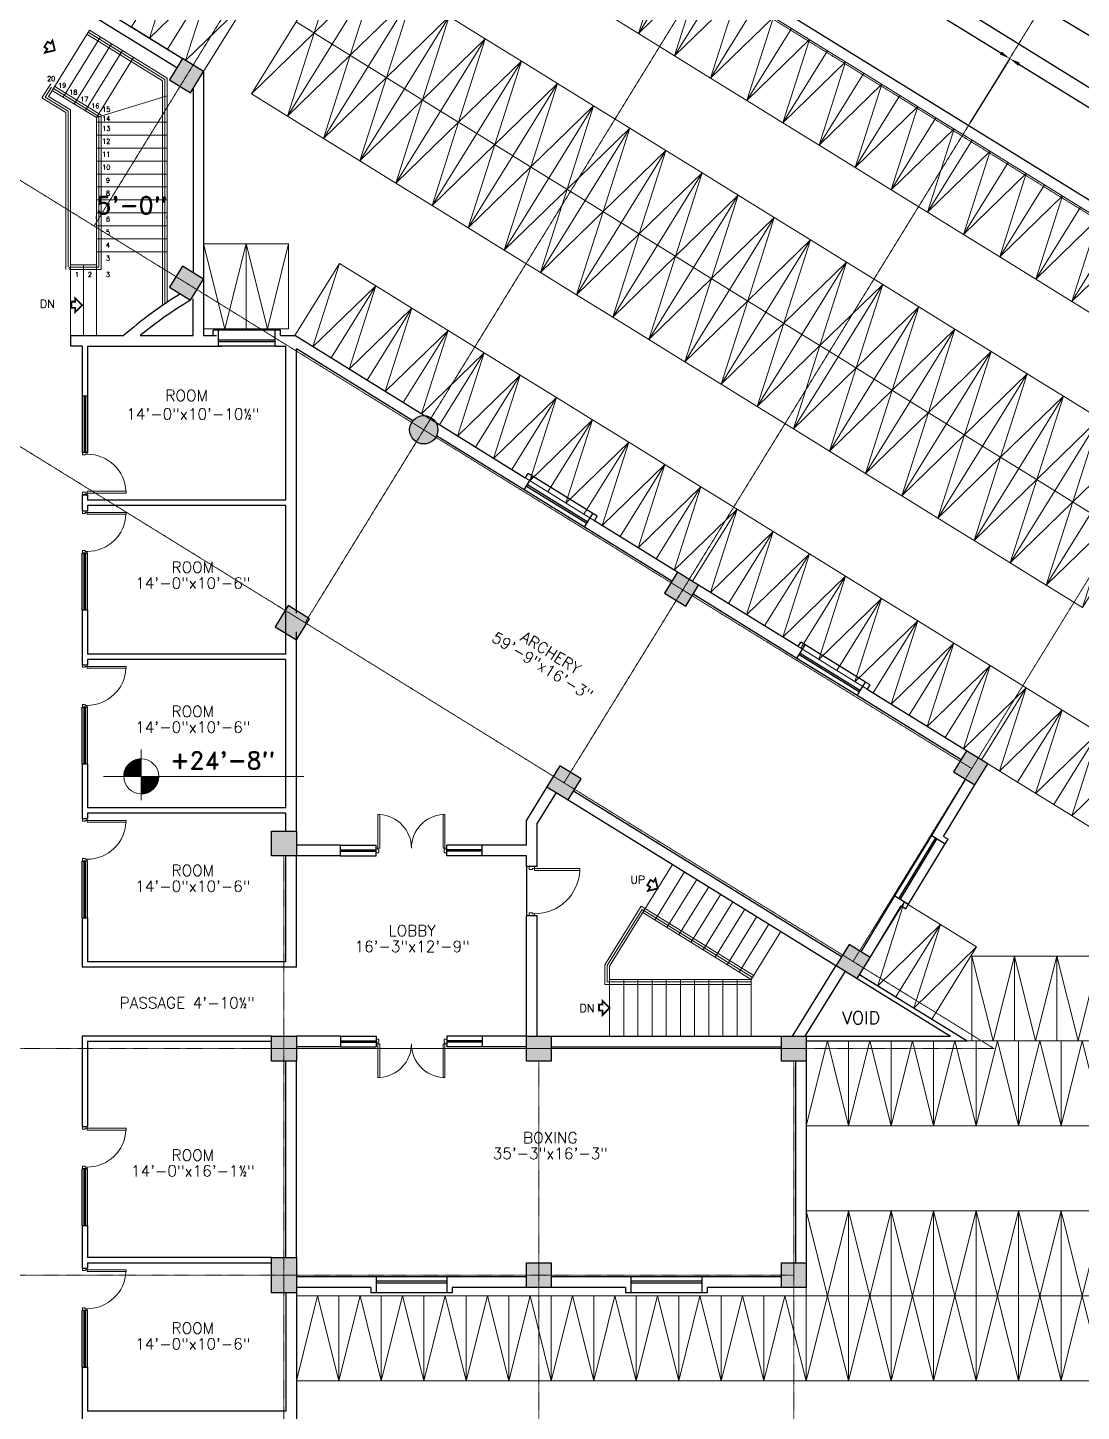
# Model space of a CAD drawing. Header units: inches. Extents: x -110725 to 51121, y 8404 to 44825.
# Drawn here: x 4460 to 5353, y 20905 to 22078 of the extents above; entities that cross this region are included whole.
import ezdxf
from ezdxf.enums import TextEntityAlignment as Align

# ---------------------------------------------------------------- set-up
doc = ezdxf.new("R2010")
doc.units = ezdxf.units.IN
doc.header["$LTSCALE"] = 0.1
doc.header["$MEASUREMENT"] = 0
doc.linetypes.add('CENTER', pattern=[2, 1.25, -0.25, 0.25, -0.25])
doc.layers.get('0').update_dxf_attribs({"color": 1, "lineweight": 0})
doc.layers.get('Defpoints').update_dxf_attribs({"lineweight": 0})
for name, color, linetype in [('building', 6, 'Continuous'), ('Column Hatch', 7, 'Continuous'), ('COLUMNS', 200, 'Continuous'), ('GF', 1, 'Continuous'), ('GFW', 5, 'Continuous'), ('road', 8, 'Continuous')]:
    doc.layers.add(name, color=color, linetype=linetype)
for name, color, linetype, lineweight in [('CAR', 4, 'Continuous', 0), ('dim', 252, 'Continuous', 0), ('DOOR', 32, 'Continuous', 0), ('GRID', 8, 'CENTER', 0), ('stair', 5, 'Continuous', 0), ('TEXT', 3, 'Continuous', 0)]:
    doc.layers.add(name, color=color, linetype=linetype, lineweight=lineweight)
doc.styles.add('EHSAN', font='arial.ttf', dxfattribs={"height": 54})
doc.styles.add('ROMAND', font='romand.shx')
doc.dimstyles.new('DIM', dxfattribs={"dimtxt": 15, "dimasz": 9, "dimexe": 0.25, "dimexo": 3, "dimgap": 0.125, "dimtad": 1, "dimdec": 3, "dimzin": 3, "dimdsep": 46, "dimlunit": 4, "dimtxsty": 'ROMAND', "dimcen": 0.125, "dimaunit": 1, "dimadec": 0, "dimazin": 0, "dimtfac": 0.75, "dimtdec": 3, "dimtix": 1, "dimtofl": 0, "dimtmove": 2, "dimatfit": 3, "dimfxl": 1, "dimtolj": 1, "dimtzin": 3, "dimarcsym": 1})
doc.dimstyles.new('DIM1', dxfattribs={"dimtxt": 54, "dimasz": 6, "dimexe": 6, "dimexo": 3, "dimgap": 1, "dimtad": 0, "dimzin": 0, "dimdsep": 46, "dimlunit": 4, "dimtxsty": 'EHSAN', "dimblk": 'ARCHTICK', "dimcen": 3, "dimdle": 6, "dimclrd": 4, "dimclre": 4, "dimclrt": 6, "dimadec": 0, "dimazin": 0, "dimtfac": 1, "dimtofl": 0, "dimtmove": 1, "dimatfit": 3, "dimldrblk": 'ARCHTICK', "dimfxl": 4, "dimtolj": 1, "dimtzin": 3, "dimlwd": -1, "dimlwe": -1, "dimarcsym": 0})

# ---------------------------------------------------------------- blocks, each defined once
blk = doc.blocks.new('_ArchTick')
at = {"color": 0, "linetype": 'ByBlock', "const_width": 0.15}
blk.add_lwpolyline([(-0.5, -0.5), (0.5, 0.5)], dxfattribs=at)
blk = doc.blocks.new('*D1985')
at = {"layer": 'Defpoints', "color": 0, "transparency": 16777216}
for p in [(4213.6, 23059.7), (4070.8, 22829.6), (7671.2, 20595.2, 1175.7)]:
    blk.add_point(p, dxfattribs=at)
at = {"layer": 'dim', "color": 4, "transparency": 16777216}
for p, q in [((4072.4, 22832.1), (4216.7, 23064.8)), ((4193.2, 23072.3), (5899.6, 22013.3)), ((7834.4, 20812.6), (6128, 21871.6)), ((7672.8, 20597.7), (7817.1, 20830.4))]:
    blk.add_line(p, q, dxfattribs=at)
at = {"layer": 'dim', "color": 4, "transparency": 16777216, "xscale": 24, "yscale": 24, "zscale": 24}
for p, rotation in [((4213.6, 23059.7), 148.1765203500402), ((7814, 20825.3), 328.1765203500402)]:
    blk.add_blockref('_ArchTick', p, dxfattribs=dict(at, rotation=rotation))
at = {"layer": 'dim', "color": 6, "transparency": 16777216, "insert": (6013.8, 21942.5), "char_height": 54, "attachment_point": 5, "rotation": 328.1765, "style": 'EHSAN'}
blk.add_mtext('\\A1;353\'-1{\\H1x;\\S1/2;}"', dxfattribs=at)
blk = doc.blocks.new('*D3158')
at = {"layer": 'Defpoints', "color": 0, "transparency": 16777216}
for p in [(5037.7, 22131.1), (5292.2, 22052.1), (5257.1, 21995.4)]:
    blk.add_point(p, dxfattribs=at)
at = {"layer": 'dim', "color": 0, "lineweight": -2, "transparency": 16777216}
for p, q in [((5039.3, 22133.7), (5072.9, 22188.1)), ((5080.4, 22183.1), (5284.6, 22056.9)), ((5258.7, 21998), (5292.3, 22052.3))]:
    blk.add_line(p, q, dxfattribs=at)
at = {"layer": 'dim', "color": 0, "transparency": 16777216}
for points in [[(5081.2, 22184.4), (5079.7, 22181.8), (5072.8, 22187.8)], [(5285.3, 22058.1), (5283.8, 22055.6), (5292.2, 22052.1)]]:
    blk.add_solid(points, dxfattribs=at)
at = {"layer": 'dim', "color": 0, "transparency": 16777216, "insert": (5187.3, 22127.7), "char_height": 15, "attachment_point": 5, "rotation": 328.2649, "style": 'ROMAND'}
blk.add_mtext('\\A1;21\'-6"', dxfattribs=at)
blk = doc.blocks.new('*D3159')
at = {"layer": 'Defpoints', "color": 0, "transparency": 16777216}
for p in [(5257.1, 21995.4), (5537.2, 21900.6), (5502.1, 21843.9)]:
    blk.add_point(p, dxfattribs=at)
at = {"layer": 'dim', "color": 0, "lineweight": -2, "transparency": 16777216}
for p, q in [((5258.7, 21998), (5292.3, 22052.3)), ((5299.9, 22047.4), (5529.5, 21905.4)), ((5503.7, 21846.5), (5537.3, 21900.9))]:
    blk.add_line(p, q, dxfattribs=at)
at = {"layer": 'dim', "color": 0, "transparency": 16777216}
for points in [[(5300.7, 22048.7), (5299.1, 22046.1), (5292.2, 22052.1)], [(5530.3, 21906.7), (5528.7, 21904.1), (5537.2, 21900.6)]]:
    blk.add_solid(points, dxfattribs=at)
at = {"layer": 'dim', "color": 0, "transparency": 16777216, "insert": (5419.4, 21984.1), "char_height": 15, "attachment_point": 5, "rotation": 328.2649, "style": 'ROMAND'}
blk.add_mtext('\\A1;24\'-0"', dxfattribs=at)
blk = doc.blocks.new('*D3163')
at = {"layer": 'Defpoints', "color": 0, "transparency": 16777216}
for p in [(4518.1, 21913.3), (4578.1, 21918.7), (4578.1, 21913.3)]:
    blk.add_point(p, dxfattribs=at)
at = {"layer": 'dim', "color": 0, "lineweight": -2, "transparency": 16777216}
for p, q in [((4518.1, 21916.3), (4518.1, 21918.9)), ((4578.1, 21916.3), (4578.1, 21918.9))]:
    blk.add_line(p, q, dxfattribs=at)
at = {"layer": 'dim', "color": 0, "transparency": 16777216, "insert": (4548.1, 21927.7), "char_height": 15, "attachment_point": 5, "style": 'ROMAND'}
blk.add_mtext('\\A1;5\'-0"', dxfattribs=at)
blk = doc.blocks.new('Ar')
at = {"const_width": 1.5}
blk.add_lwpolyline([(-4.5, 0), (-4.5, 3), (-1.5, 3), (-1.5, 6), (4.5, 0), (-1.5, -6), (-1.5, -2.25), (-4.5, -2.25)], close=True, dxfattribs=at)
blk = doc.blocks.new('D2')
for p, q in [((-3, 34.9), (-1.5, 34.9)), ((-3, 1.9), (-3, 34.9)), ((-1.5, 34.9), (-1.5, 1.9)), ((-34.5, 1.9), (-36, 1.9)), ((-36, 1.9), (-36, -1.9)), ((-34.5, 0.4), (-34.5, 1.9)), ((-33.8, 0.4), (-34.5, 0.4)), ((-33.8, -1.9), (-33.8, 0.4)), ((-1.5, 1.9), (-3, 1.9)), ((-2.2, 0.4), (-2.2, -1.9)), ((-1.5, 0.4), (-2.2, 0.4)), ((0, 1.9), (-1.5, 1.9)), ((-1.5, 1.9), (-1.5, 0.4)), ((0, -1.9), (0, 1.9)), ((-36, -1.9), (-33.8, -1.9)), ((-2.2, -1.9), (0, -1.9))]:
    blk.add_line(p, q)
blk.add_arc((-1.5, 1.9), 33, 92.6053, 180)
blk = doc.blocks.new('D5')
for p, q in [((-55.5, 28.9), (-55.5, 1.9)), ((-54, 28.9), (-55.5, 28.9)), ((-54, 1.9), (-54, 28.9)), ((-3, 1.9), (-3, 28.9)), ((-3, 28.9), (-1.5, 28.9)), ((-1.5, 28.9), (-1.5, 1.9)), ((-57, 1.9), (-55.5, 1.9)), ((-57, -1.9), (-57, 1.9)), ((-55.5, 1.9), (-54, 1.9)), ((-55.5, 1.9), (-55.5, 0.4)), ((-55.5, 0.4), (-54.8, 0.4)), ((-54.8, 0.4), (-54.8, -1.9)), ((-1.5, 1.9), (-3, 1.9)), ((-1.5, 0.4), (-2.2, 0.4)), ((-2.2, 0.4), (-2.2, -1.9)), ((-1.5, 1.9), (-1.5, 0.4)), ((0, 1.9), (-1.5, 1.9)), ((0, -1.9), (0, 1.9)), ((-54.8, -1.9), (-57, -1.9)), ((-2.2, -1.9), (0, -1.9))]:
    blk.add_line(p, q)
for centre, start, end in [((-55.5, 1.9), 0, 86.8153), ((-1.5, 1.9), 93.1847, 180)]:
    blk.add_arc(centre, 27, start, end)
blk = doc.blocks.new('A$C245768EA')
at = {"layer": 'CAR'}
for p, q in [((18, 72), (0, 0)), ((36, 0), (18, 72))]:
    blk.add_line(p, q, dxfattribs=at)
blk.add_lwpolyline([(0, 72), (36, 72), (36, 0), (0, 0)], close=True, dxfattribs=at)

msp = doc.modelspace()

# ---------------------------------------------------------------- hatches: boundary and pattern name
at = {"layer": 'Column Hatch'}
for points in [[(4608.97742, 22041.08522), (4591.11708, 22052.13109), (4580.11636, 22034.24291), (4597.9767, 22023.19704)], [(4608.97742, 21865.23008), (4591.11708, 21876.27595), (4580.11636, 21858.38777), (4597.9767, 21847.3419)], [(4807.52031, 21737.40973, 1), (4783.52031, 21737.40973, 1)], [(5028.45628, 21605.69444), (5010.59595, 21616.74031), (4999.59522, 21598.85213), (5017.45556, 21587.80626)], [(4698.55256, 21577.28521), (4680.69222, 21588.33108), (4669.6915, 21570.4429), (4687.55183, 21559.39703)], [(5273.39803, 21454.20824), (5255.53769, 21465.2541), (5244.53697, 21447.36593), (5262.39731, 21436.32006)], [(4910.94153, 21452.62469), (4899.9408, 21434.73651), (4917.80114, 21423.69064), (4928.80186, 21441.57882)], [(4687.55183, 21397.2792), (4666.55183, 21397.2792), (4666.55183, 21376.2792), (4687.55183, 21376.2792)], [(5173.74361, 21290.09262), (5155.88328, 21301.13849), (5144.88255, 21283.25031), (5162.74289, 21272.20444)], [(4687.55183, 21223.2792), (4666.55183, 21223.2792), (4666.55183, 21202.2792), (4687.55183, 21202.2792)], [(4903.55183, 21223.2792), (4882.55183, 21223.2792), (4882.55183, 21202.2792), (4903.55183, 21202.2792)], [(5119.55183, 21223.2792), (5098.55183, 21223.2792), (5098.55183, 21202.2792), (5119.55183, 21202.2792)], [(4687.55183, 21035.7792), (4666.55183, 21035.7792), (4666.55183, 21005.7792), (4687.55183, 21005.7792)], [(4903.55183, 21031.2792), (4882.55183, 21031.2792), (4882.55183, 21010.2792), (4903.55183, 21010.2792)], [(5119.55183, 21031.2792), (5098.55183, 21031.2792), (5098.55183, 21010.2792), (5119.55183, 21010.2792)]]:
    msp.add_hatch(color=256, dxfattribs=at).paths.add_polyline_path(points)
at = {"layer": 'TEXT'}
h = msp.add_hatch(dxfattribs=at)
h.set_pattern_fill('ANSI31', color=256, scale=1.25, style=0)
h.set_pattern_definition([(45, (11306.54431, -7785.73429), (-0.1104854346, 0.1104854346), [])])
h.paths.add_polyline_path([(4570.93356, 21443.56342), (4556.09978, 21443.56342), (4556.09978, 21428.72964, 0.4142135624)])
h.paths.add_polyline_path([(4556.09978, 21458.39719, 0.4142135624), (4541.26601, 21443.56342), (4556.09978, 21443.56342)])

# ---------------------------------------------------------------- linework, layer by layer
at = {"layer": 'building', "linetype": 'Continuous', "elevation": 1.07221}
msp.add_lwpolyline([(1524.90631, 24283.46768), (4069.27015, 22826.982), (7671.19468, 20595.17907), (7610.59252, 20283.36427), (1388.0528, 20285.00184)], dxfattribs=at)
at = {"layer": 'COLUMNS', "elevation": 1.07221}
for points in [[(4580.11636, 22034.24291), (4597.9767, 22023.19704), (4608.97742, 22041.08522), (4591.11708, 22052.13109)], [(4580.11636, 21858.38777), (4597.9767, 21847.3419), (4608.97742, 21865.23008), (4591.11708, 21876.27595)], [(4999.59522, 21598.85213), (5017.45556, 21587.80626), (5028.45628, 21605.69444), (5010.59595, 21616.74031)], [(4669.6915, 21570.4429), (4687.55183, 21559.39703), (4698.55256, 21577.28521), (4680.69222, 21588.33108)], [(5244.53697, 21447.36593), (5262.39731, 21436.32006), (5273.39803, 21454.20824), (5255.53769, 21465.2541)], [(4899.9408, 21434.73651), (4917.80114, 21423.69064), (4928.80186, 21441.57882), (4910.94153, 21452.62469)], [(4666.55183, 21397.2792), (4687.55183, 21397.2792), (4687.55183, 21376.2792), (4666.55183, 21376.2792)], [(5144.88255, 21283.25031), (5162.74289, 21272.20444), (5173.74361, 21290.09262), (5155.88328, 21301.13849)], [(4666.55183, 21223.2792), (4687.55183, 21223.2792), (4687.55183, 21202.2792), (4666.55183, 21202.2792)], [(4882.55183, 21223.2792), (4903.55183, 21223.2792), (4903.55183, 21202.2792), (4882.55183, 21202.2792)], [(5098.55183, 21223.2792), (5119.55183, 21223.2792), (5119.55183, 21202.2792), (5098.55183, 21202.2792)], [(4666.55183, 21035.7792), (4687.55183, 21035.7792), (4687.55183, 21005.7792), (4666.55183, 21005.7792)], [(4882.55183, 21031.2792), (4903.55183, 21031.2792), (4903.55183, 21010.2792), (4882.55183, 21010.2792)], [(5098.55183, 21031.2792), (5119.55183, 21031.2792), (5119.55183, 21010.2792), (5098.55183, 21010.2792)]]:
    msp.add_lwpolyline(points, close=True, dxfattribs=at)
at = {"layer": 'COLUMNS'}
msp.add_circle((4795.52031, 21737.40973, 1.07221), 12, dxfattribs=at)
at = {"layer": 'GF'}
for p, q in [((4430.55183, 22151.43396, 1.07221), (4591.11708, 22052.13109, 1.07221)), ((4425.83724, 22143.7676, 1.07221), (4586.40249, 22044.46472, 1.07221)), ((4608.97742, 22041.08522, 1.07221), (4608.97742, 21817.2792, 1.07221)), ((4599.97742, 22026.4504, 1.07221), (4599.97742, 21870.7962, 1.07221)), ((4599.97742, 21817.2792, 1.07221), (4599.97742, 21848.51298, 1.07221)), ((4617.00759, 21817.2792, 1.07221), (4617.00759, 21821.7792, 1.07221)), ((4621.50759, 21821.7792, 1.07221), (4617.00759, 21821.7792, 1.07221)), ((4621.50759, 21808.2792, 1.07221), (4621.50759, 21821.7792, 1.07221)), ((4669.50759, 21808.2792, 1.07221), (4669.50759, 21821.7792, 1.07221)), ((4674.00759, 21821.7792, 1.07221), (4669.50759, 21821.7792, 1.07221)), ((4674.00759, 21817.2792, 1.07221), (4674.00759, 21821.7792, 1.07221)), ((4496.0841, 21817.2792, 1.07221), (4541.19853, 21817.2792, 1.07221)), ((4496.0841, 21817.2792, 1.07221), (4496.0841, 21808.2792, 1.07221)), ((4506.05183, 21808.2792, 1.07221), (4496.0841, 21808.2792, 1.07221)), ((4506.05183, 21808.2792, 1.07221), (4506.05183, 21766.2792, 1.07221)), ((4510.55183, 21808.2792, 1.07221), (4624.50759, 21808.2792, 1.07221)), ((4510.55183, 21808.2792, 1.07221), (4510.55183, 21766.2792, 1.07221)), ((4555.08247, 21817.2792, 1.07221), (4599.97742, 21817.2792, 1.07221)), ((4608.97742, 21817.2792, 1.07221), (4620.00759, 21817.2792, 1.07221)), ((4669.50759, 21808.2792, 1.07221), (4678.55183, 21808.2792, 1.07221)), ((4674.00759, 21817.2792, 1.07221), (4686.33969, 21817.2792, 1.07221)), ((4678.55183, 21677.7792, 1.07221), (4678.55183, 21808.2792, 1.07221)), ((4796.10233, 21749.39561, 1.07221), (4686.33969, 21817.2792, 1.07221)), ((4687.55183, 21581.88734, 1.07221), (4687.55183, 21805.9474, 1.07221)), ((4786.18348, 21744.94787, 1.07221), (4687.55183, 21805.9474, 1.07221)), ((4506.05183, 21766.2792, 1.07221), (4510.55183, 21766.2792, 1.07221)), ((4881.54062, 21696.55562, 1.07221), (4805.98413, 21743.28413, 1.07221)), ((4880.63389, 21686.53425, 1.07221), (4806.43513, 21732.42307, 1.07221)), ((4880.63389, 21686.53425, 1.07221), (4887.73478, 21698.01585, 1.07221)), ((4881.54062, 21696.55562, 1.07221), (4883.90758, 21700.38282, 1.07221)), ((4887.73478, 21698.01585, 1.07221), (4883.90758, 21700.38282, 1.07221)), ((4506.05183, 21682.2792, 1.07221), (4506.05183, 21668.7792, 1.07221)), ((4510.55183, 21682.2792, 1.07221), (4506.05183, 21682.2792, 1.07221)), ((4506.05183, 21682.2792, 1.07221), (4510.55183, 21682.2792, 1.07221)), ((4510.55183, 21682.2792, 1.07221), (4510.55183, 21677.7792, 1.07221)), ((4506.05183, 21668.7792, 1.07221), (4510.55183, 21668.7792, 1.07221)), ((4678.55183, 21677.7792, 1.07221), (4510.55183, 21677.7792, 1.07221)), ((4510.55183, 21673.2792, 1.07221), (4510.55183, 21668.7792, 1.07221)), ((4678.55183, 21673.2792, 1.07221), (4510.55183, 21673.2792, 1.07221)), ((4678.55183, 21547.2792, 1.07221), (4678.55183, 21673.2792, 1.07221)), ((4931.66326, 21654.97472, 1.07221), (4938.76415, 21666.45633, 1.07221)), ((4942.59135, 21664.08937, 1.07221), (4938.76415, 21666.45633, 1.07221)), ((4940.22439, 21660.26216, 1.07221), (4942.59135, 21664.08937, 1.07221)), ((5010.59595, 21616.74031, 1.07221), (4940.22439, 21660.26216, 1.07221)), ((5005.86202, 21609.0859, 1.07221), (4931.66326, 21654.97472, 1.07221)), ((5111.74838, 21543.59963, 1.07221), (5023.72235, 21598.04003, 1.07221)), ((5112.6551, 21553.621, 1.07221), (5028.45628, 21605.69444, 1.07221)), ((4506.05183, 21584.7792, 1.07221), (4506.05183, 21538.2792, 1.07221)), ((4506.05183, 21584.7792, 1.07221), (4510.55183, 21584.7792, 1.07221)), ((4510.55183, 21584.7792, 1.07221), (4510.55183, 21547.2792, 1.07221)), ((4687.55183, 21397.2792, 1.07221), (4687.55183, 21566.09018, 1.07221)), ((5111.74838, 21543.59963, 1.07221), (5118.84927, 21555.08124, 1.07221)), ((5112.6551, 21553.621, 1.07221), (5115.02207, 21557.4482, 1.07221)), ((5118.84927, 21555.08124, 1.07221), (5115.02207, 21557.4482, 1.07221)), ((4506.05183, 21538.2792, 1.07221), (4510.55183, 21538.2792, 1.07221)), ((4678.55183, 21547.2792, 1.07221), (4510.55183, 21547.2792, 1.07221)), ((4510.55183, 21542.7792, 1.07221), (4510.55183, 21538.2792, 1.07221)), ((4678.55183, 21542.7792, 1.07221), (4510.55183, 21542.7792, 1.07221)), ((4678.55183, 21416.7792, 1.07221), (4678.55183, 21542.7792, 1.07221)), ((5162.77774, 21512.0401, 1.07221), (5169.87864, 21523.52171, 1.07221)), ((5173.70584, 21521.15475, 1.07221), (5169.87864, 21523.52171, 1.07221)), ((5171.33888, 21517.32754, 1.07221), (5173.70584, 21521.15475, 1.07221)), ((5255.53769, 21465.2541, 1.07221), (5171.33888, 21517.32754, 1.07221)), ((5250.80377, 21457.5997, 1.07221), (5162.77774, 21512.0401, 1.07221)), ((4506.05183, 21454.2792, 1.07221), (4506.05183, 21407.7792, 1.07221)), ((4506.05183, 21454.2792, 1.07221), (4510.55183, 21454.2792, 1.07221)), ((4510.55183, 21454.2792, 1.07221), (4510.55183, 21416.7792, 1.07221)), ((4899.9408, 21434.73651, 1.07221), (4882.55183, 21406.46046, 1.07221)), ((5225.92743, 21393.52577, 1.07221), (5254.70125, 21440.98597, 1.07221)), ((5235.95644, 21392.70789, 1.07221), (5262.39731, 21436.32006, 1.07221)), ((4907.59523, 21430.00257, 1.07221), (4891.55183, 21403.91453, 1.07221)), ((4917.80114, 21423.69064, 1.07221), (5144.83744, 21283.27821, 1.07221)), ((4922.53507, 21431.34505, 1.07221), (5149.61648, 21290.90471, 1.07221)), ((4678.55183, 21416.7792, 1.07221), (4510.55183, 21416.7792, 1.07221)), ((4510.55183, 21412.2792, 1.07221), (4510.55183, 21407.7792, 1.07221)), ((4678.55183, 21412.2792, 1.07221), (4510.55183, 21412.2792, 1.07221)), ((4678.55183, 21397.2792, 1.07221), (4678.55183, 21412.2792, 1.07221)), ((4506.05183, 21407.7792, 1.07221), (4510.55183, 21407.7792, 1.07221)), ((4882.55183, 21385.2792, 1.07221), (4882.55183, 21406.46046, 1.07221)), ((4891.55183, 21367.28116, 1.07221), (4891.55183, 21403.91453, 1.07221)), ((4725.05183, 21385.2792, 1.07221), (4687.55183, 21385.2792, 1.07221)), ((4725.05183, 21376.2792, 1.07221), (4725.05183, 21385.2792, 1.07221)), ((4882.55183, 21385.2792, 1.07221), (4845.05183, 21385.2792, 1.07221)), ((4845.05183, 21376.2792, 1.07221), (4845.05183, 21385.2792, 1.07221)), ((5225.92743, 21393.52577, 1.07221), (5237.47152, 21386.52691, 1.07221)), ((5235.95644, 21392.70789, 1.07221), (5239.80447, 21390.37494, 1.07221)), ((5237.47152, 21386.52691, 1.07221), (5239.80447, 21390.37494, 1.07221)), ((4678.55183, 21286.2792, 1.07221), (4678.55183, 21376.2792, 1.07221)), ((4687.55183, 21281.7792, 1.07221), (4687.55183, 21376.2792, 1.07221)), ((4725.05183, 21376.2792, 1.07221), (4687.55183, 21376.2792, 1.07221)), ((4882.55183, 21376.2792, 1.07221), (4845.05183, 21376.2792, 1.07221)), ((4882.55183, 21367.28116, 1.07221), (4882.55183, 21376.2792, 1.07221)), ((4891.55183, 21367.28116, 1.07221), (4882.55183, 21367.28116, 1.07221)), ((5166.04755, 21294.75853, 1.07221), (5194.82137, 21342.21872, 1.07221)), ((5194.82137, 21342.21872, 1.07221), (5206.36546, 21335.21986, 1.07221)), ((5173.74361, 21290.09262, 1.07221), (5200.18448, 21333.70479, 1.07221)), ((5200.18448, 21333.70479, 1.07221), (5204.0325, 21331.37183, 1.07221)), ((5204.0325, 21331.37183, 1.07221), (5206.36546, 21335.21986, 1.07221)), ((4506.05183, 21323.7792, 1.07221), (4506.05183, 21281.7792, 1.07221)), ((4506.05183, 21323.7792, 1.07221), (4510.55183, 21323.7792, 1.07221)), ((4510.55183, 21323.7792, 1.07221), (4510.55183, 21286.2792, 1.07221)), ((4882.55183, 21223.2792, 1.07221), (4882.55183, 21325.28116, 1.07221)), ((4891.55183, 21325.28116, 1.07221), (4882.55183, 21325.28116, 1.07221)), ((4891.55183, 21223.2792, 1.07221), (4891.55183, 21325.28116, 1.07221)), ((4687.55183, 21281.7792, 1.07221), (4506.05183, 21281.7792, 1.07221)), ((4678.55183, 21286.2792, 1.07221), (4510.55183, 21286.2792, 1.07221)), ((5144.83744, 21283.27821, 1.07221), (5107.73057, 21223.2792, 1.07221)), ((5152.49185, 21278.54428, 1.07221), (5118.31272, 21223.2792, 1.07221)), ((4506.05183, 21223.2792, 1.07221), (4506.05183, 21146.7792, 1.07221)), ((4666.55183, 21223.2792, 1.07221), (4506.05183, 21223.2792, 1.07221)), ((4725.05183, 21223.2792, 1.07221), (4687.55183, 21223.2792, 1.07221)), ((4725.05183, 21223.2792, 1.07221), (4725.05183, 21214.2792, 1.07221)), ((4882.55183, 21223.2792, 1.07221), (4845.05183, 21223.2792, 1.07221)), ((4845.05183, 21223.2792, 1.07221), (4845.05183, 21214.2792, 1.07221)), ((4903.55183, 21223.2792, 1.07221), (5098.55183, 21223.2792, 1.07221)), ((4510.55183, 21218.7792, 1.07221), (4510.55183, 21146.7792, 1.07221)), ((4666.55183, 21218.7792, 1.07221), (4510.55183, 21218.7792, 1.07221)), ((4725.05183, 21214.2792, 1.07221), (4687.55183, 21214.2792, 1.07221)), ((4882.55183, 21214.2792, 1.07221), (4845.05183, 21214.2792, 1.07221)), ((4903.55183, 21214.2792, 1.07221), (5098.55183, 21214.2792, 1.07221)), ((4678.55183, 21035.7792, 1.07221), (4678.55183, 21202.2792, 1.07221)), ((4687.55183, 21035.7792, 1.07221), (4687.55183, 21202.2792, 1.07221)), ((5110.55183, 21202.2792, 1.07221), (5110.55183, 21031.2792, 1.07221)), ((5119.55183, 21202.2792, 1.07221), (5119.55183, 21031.2792, 1.07221)), ((4506.05183, 21146.7792, 1.07221), (4510.55183, 21146.7792, 1.07221)), ((4506.05183, 21062.7792, 1.07221), (4506.05183, 21026.7792, 1.07221)), ((4506.05183, 21062.7792, 1.07221), (4510.55183, 21062.7792, 1.07221)), ((4510.55183, 21062.7792, 1.07221), (4510.55183, 21035.7792, 1.07221)), ((4666.55183, 21035.7792, 1.07221), (4510.55183, 21035.7792, 1.07221)), ((4506.05183, 21026.7792, 1.07221), (4510.55183, 21026.7792, 1.07221)), ((4510.55183, 21031.2792, 1.07221), (4510.55183, 21026.7792, 1.07221)), ((4510.55183, 21031.2792, 1.07221), (4666.55183, 21031.2792, 1.07221)), ((4755.05183, 21019.2792, 1.07221), (4687.55183, 21019.2792, 1.07221)), ((4750.55183, 21010.2792, 1.07221), (4687.55183, 21010.2792, 1.07221)), ((4750.55183, 21010.2792, 1.07221), (4750.55183, 21005.7792, 1.07221)), ((4755.05183, 21019.2792, 1.07221), (4755.05183, 21005.7792, 1.07221)), ((4882.55183, 21019.2792, 1.07221), (4815.05183, 21019.2792, 1.07221)), ((4815.05183, 21019.2792, 1.07221), (4815.05183, 21005.7792, 1.07221)), ((4882.55183, 21010.2792, 1.07221), (4819.55183, 21010.2792, 1.07221)), ((4819.55183, 21010.2792, 1.07221), (4819.55183, 21005.7792, 1.07221)), ((4971.05183, 21019.2792, 1.07221), (4903.55183, 21019.2792, 1.07221)), ((4966.55183, 21010.2792, 1.07221), (4903.55183, 21010.2792, 1.07221)), ((4966.55183, 21010.2792, 1.07221), (4966.55183, 21005.7792, 1.07221)), ((4971.05183, 21019.2792, 1.07221), (4971.05183, 21005.7792, 1.07221)), ((5098.55183, 21019.2792, 1.07221), (5031.05183, 21019.2792, 1.07221)), ((5031.05183, 21019.2792, 1.07221), (5031.05183, 21005.7792, 1.07221)), ((5098.55183, 21010.2792, 1.07221), (5035.55183, 21010.2792, 1.07221)), ((5035.55183, 21010.2792, 1.07221), (5035.55183, 21005.7792, 1.07221)), ((4678.55183, 21005.7792, 1.07221), (4678.55183, 20905.2792, 1.07221)), ((4687.55183, 21005.7792, 1.07221), (4687.55183, 20879.7792, 1.07221)), ((4755.05183, 21005.7792, 1.07221), (4750.55183, 21005.7792, 1.07221)), ((4819.55183, 21005.7792, 1.07221), (4815.05183, 21005.7792, 1.07221)), ((4971.05183, 21005.7792, 1.07221), (4966.55183, 21005.7792, 1.07221)), ((5035.55183, 21005.7792, 1.07221), (5031.05183, 21005.7792, 1.07221)), ((4506.05183, 20942.7792, 1.07221), (4506.05183, 20896.2792, 1.07221)), ((4506.05183, 20942.7792, 1.07221), (4510.55183, 20942.7792, 1.07221)), ((4510.55183, 20942.7792, 1.07221), (4510.55183, 20905.2792, 1.07221)), ((4678.55183, 20905.2792, 1.07221), (4510.55183, 20905.2792, 1.07221))]:
    msp.add_line(p, q, dxfattribs=at)
for radius, start, end in [(343.91371, 121.32510047, 131.29486611), (334.91371, 120.53986716, 129.51002533)]:
    msp.add_arc((4768.159, 21558.88883, 1.07221), radius, start, end, dxfattribs=at)
at = {"layer": 'GFW', "color": 2}
for p, q in [((4742.46854, 22313.7792, 1.07221), (7027.98527, 20900.49864, 1.07221)), ((5162.74289, 21272.20444, 1.07221), (5241.8513, 21223.2792, 1.07221)), ((5164.84686, 21275.6064, 1.07221), (5255.92368, 21219.2792, 1.07221)), ((5119.55183, 21223.2792, 1.07221), (5241.8513, 21223.2792, 1.07221)), ((5119.55183, 21219.2792, 1.07221), (5255.92368, 21219.2792, 1.07221))]:
    msp.add_line(p, q, dxfattribs=at)
at = {"layer": 'GFW'}
for p, q in [((4669.50759, 21821.7792, 1.07221), (4621.50759, 21821.7792, 1.07221)), ((4669.50759, 21813.5292, 1.07221), (4621.50759, 21813.5292, 1.07221)), ((4669.50759, 21812.0292, 1.07221), (4621.50759, 21812.0292, 1.07221)), ((4669.50759, 21808.2792, 1.07221), (4621.50759, 21808.2792, 1.07221)), ((4506.05183, 21766.2792, 1.07221), (4506.05183, 21718.2792, 1.07221)), ((4507.80183, 21766.2792, 1.07221), (4507.80183, 21718.2792, 1.07221)), ((4508.80183, 21766.2792, 1.07221), (4508.80183, 21718.2792, 1.07221)), ((4510.55183, 21766.2792, 1.07221), (4510.55183, 21718.2792, 1.07221)), ((4510.55183, 21718.2792, 1.07221), (4506.05183, 21718.2792, 1.07221)), ((4883.39535, 21690.99932, 1.07221), (4934.42472, 21659.43979, 1.07221)), ((4938.76415, 21666.45633, 1.07221), (4887.73478, 21698.01585, 1.07221)), ((4931.66326, 21654.97472, 1.07221), (4880.63389, 21686.53425, 1.07221)), ((4882.60636, 21689.72358, 1.07221), (4933.63573, 21658.16406, 1.07221)), ((4510.55183, 21632.7792, 1.07221), (4506.05183, 21632.7792, 1.07221)), ((4506.05183, 21584.7792, 1.07221), (4506.05183, 21632.7792, 1.07221)), ((4507.80183, 21584.7792, 1.07221), (4507.80183, 21632.7792, 1.07221)), ((4508.80183, 21584.7792, 1.07221), (4508.80183, 21632.7792, 1.07221)), ((4510.55183, 21584.7792, 1.07221), (4510.55183, 21632.7792, 1.07221)), ((5169.87864, 21523.52171, 1.07221), (5118.84927, 21555.08124, 1.07221)), ((5162.77774, 21512.0401, 1.07221), (5111.74838, 21543.59963, 1.07221)), ((5113.72085, 21546.78896, 1.07221), (5164.75021, 21515.22944, 1.07221)), ((5114.50983, 21548.0647, 1.07221), (5165.5392, 21516.50517, 1.07221)), ((4510.55183, 21502.2792, 1.07221), (4506.05183, 21502.2792, 1.07221)), ((4506.05183, 21454.2792, 1.07221), (4506.05183, 21502.2792, 1.07221)), ((4507.80183, 21454.2792, 1.07221), (4507.80183, 21502.2792, 1.07221)), ((4508.80183, 21454.2792, 1.07221), (4508.80183, 21502.2792, 1.07221)), ((4510.55183, 21454.2792, 1.07221), (4510.55183, 21502.2792, 1.07221)), ((4725.05183, 21385.2792, 1.07221), (4755.05183, 21385.2792, 1.07221)), ((4755.05183, 21376.2792, 1.07221), (4755.05183, 21385.2792, 1.07221)), ((4815.05183, 21376.2792, 1.07221), (4815.05183, 21385.2792, 1.07221)), ((4845.05183, 21385.2792, 1.07221), (4815.05183, 21385.2792, 1.07221)), ((5194.82137, 21342.21872, 1.07221), (5225.92743, 21393.52577, 1.07221)), ((5229.13412, 21391.58164, 1.07221), (5198.02806, 21340.27459, 1.07221)), ((5230.4168, 21390.80399, 1.07221), (5199.31074, 21339.49694, 1.07221)), ((5206.36546, 21335.21986, 1.07221), (5237.47152, 21386.52691, 1.07221)), ((4725.05183, 21381.2792, 1.07221), (4755.05183, 21381.2792, 1.07221)), ((4725.05183, 21380.2792, 1.07221), (4755.05183, 21380.2792, 1.07221)), ((4725.05183, 21376.2792, 1.07221), (4755.05183, 21376.2792, 1.07221)), ((4845.05183, 21381.2792, 1.07221), (4815.05183, 21381.2792, 1.07221)), ((4845.05183, 21380.2792, 1.07221), (4815.05183, 21380.2792, 1.07221)), ((4845.05183, 21376.2792, 1.07221), (4815.05183, 21376.2792, 1.07221)), ((4510.55183, 21371.7792, 1.07221), (4506.05183, 21371.7792, 1.07221)), ((4506.05183, 21323.7792, 1.07221), (4506.05183, 21371.7792, 1.07221)), ((4507.80183, 21323.7792, 1.07221), (4507.80183, 21371.7792, 1.07221)), ((4508.80183, 21323.7792, 1.07221), (4508.80183, 21371.7792, 1.07221)), ((4510.55183, 21323.7792, 1.07221), (4510.55183, 21371.7792, 1.07221)), ((4882.55183, 21367.28116, 1.07221), (4882.55183, 21325.28116, 1.07221)), ((4725.05183, 21223.2792, 1.07221), (4755.05183, 21223.2792, 1.07221)), ((4755.05183, 21223.2792, 1.07221), (4755.05183, 21214.2792, 1.07221)), ((4815.05183, 21223.2792, 1.07221), (4815.05183, 21214.2792, 1.07221)), ((4845.05183, 21223.2792, 1.07221), (4815.05183, 21223.2792, 1.07221)), ((4725.05183, 21219.2792, 1.07221), (4755.05183, 21219.2792, 1.07221)), ((4725.05183, 21218.2792, 1.07221), (4755.05183, 21218.2792, 1.07221)), ((4725.05183, 21214.2792, 1.07221), (4755.05183, 21214.2792, 1.07221)), ((4845.05183, 21219.2792, 1.07221), (4815.05183, 21219.2792, 1.07221)), ((4845.05183, 21218.2792, 1.07221), (4815.05183, 21218.2792, 1.07221)), ((4845.05183, 21214.2792, 1.07221), (4815.05183, 21214.2792, 1.07221)), ((4510.55183, 21110.7792, 1.07221), (4506.05183, 21110.7792, 1.07221)), ((4506.05183, 21062.7792, 1.07221), (4506.05183, 21110.7792, 1.07221)), ((4507.80183, 21062.7792, 1.07221), (4507.80183, 21110.7792, 1.07221)), ((4508.80183, 21062.7792, 1.07221), (4508.80183, 21110.7792, 1.07221)), ((4510.55183, 21062.7792, 1.07221), (4510.55183, 21110.7792, 1.07221)), ((4815.05183, 21019.2792, 1.07221), (4755.05183, 21019.2792, 1.07221)), ((4815.05183, 21015.5292, 1.07221), (4755.05183, 21015.5292, 1.07221)), ((4815.05183, 21014.0292, 1.07221), (4755.05183, 21014.0292, 1.07221)), ((5031.05183, 21019.2792, 1.07221), (4971.05183, 21019.2792, 1.07221)), ((5031.05183, 21015.5292, 1.07221), (4971.05183, 21015.5292, 1.07221)), ((5031.05183, 21014.0292, 1.07221), (4971.05183, 21014.0292, 1.07221)), ((4815.05183, 21005.7792, 1.07221), (4755.05183, 21005.7792, 1.07221)), ((5031.05183, 21005.7792, 1.07221), (4971.05183, 21005.7792, 1.07221)), ((4510.55183, 20990.7792, 1.07221), (4506.05183, 20990.7792, 1.07221)), ((4506.05183, 20942.7792, 1.07221), (4506.05183, 20990.7792, 1.07221)), ((4507.80183, 20942.7792, 1.07221), (4507.80183, 20990.7792, 1.07221)), ((4508.80183, 20942.7792, 1.07221), (4508.80183, 20990.7792, 1.07221)), ((4510.55183, 20942.7792, 1.07221), (4510.55183, 20990.7792, 1.07221))]:
    msp.add_line(p, q, dxfattribs=at)
at = {"layer": 'GRID'}
for p, q in [((3840.67655, 22859.10676, 1.07221), (7411.40729, 20650.75952, 1.07221)), ((3603.05922, 22474.89692, 1.07221), (5259.88905, 21450.21714, 1.07221)), ((4846.33556, 22447.02797, 1.07221), (4528.10036, 21929.54854, 1.07221)), ((4834.36883, 22427.67811, 1.07221), (4516.13363, 21910.19868, 1.07221)), ((3502.06874, 22311.60294, 1.07221), (5159.31101, 21286.66809, 1.07221)), ((3502.06874, 22311.60294, 1.07221), (5278.78376, 21212.7792, 1.07221)), ((5125.72224, 22274.23903, 1.07221), (4706.909, 21593.21054, 1.07221)), ((5113.75552, 22254.88916, 1.07221), (4694.94228, 21573.86068, 1.07221)), ((5345.14922, 22138.53264, 1.07221), (4926.33599, 21457.50415, 1.07221)), ((5333.1825, 22119.18278, 1.07221), (4914.36926, 21438.15429, 1.07221)), ((5578.12425, 21967.69657, 1.07221), (5159.31101, 21286.66809, 1.07221)), ((5578.12425, 21967.69657, 1.07221), (5159.31101, 21286.66809, 1.07221)), ((4677.05183, 21376.2792, 1.07221), (4677.05183, 20420.7842, 1.07221)), ((4677.05183, 21376.2792, 1.07221), (4677.05183, 20420.7842, 1.07221)), ((3701.55183, 21212.7792, 1.07221), (5278.78376, 21212.7792, 1.07221)), ((4649.12683, 21212.7792, 1.07221), (5119.55183, 21212.7792, 1.07221)), ((4893.05183, 21202.2792, 1.07221), (4893.05183, 20420.7842, 1.07221)), ((4893.05183, 21202.2792, 1.07221), (4893.05183, 20420.7842, 1.07221)), ((5109.05183, 21202.2792, 1.07221), (5109.05183, 20420.7842, 1.07221)), ((5109.05183, 21202.2792, 1.07221), (5109.05183, 20420.7842, 1.07221)), ((3697.05183, 21020.7792, 1.07221), (5109.05183, 21020.7792, 1.07221))]:
    msp.add_line(p, q, dxfattribs=at)
at = {"layer": 'road', "linetype": 'Continuous', "elevation": 3.21662}
msp.add_lwpolyline([(-2210.4013, 26513.70008), (-2128.10231, 26528.62687), (-1973.06227, 26477.02846), (-1771.00569, 26336.76517), (7378.72232, 20864.22481), (7990.44622, 20463.11896)], dxfattribs=at)
at = {"layer": 'stair'}
for p, q in [((4477.50661, 22020.10037, 1.07221), (4512.22208, 22076.23267, 1.07221)), ((4480.66256, 22025.2033, 1.07221), (4512.22208, 22076.23267, 1.07221)), ((4490.01794, 22019.41739, 1.07221), (4521.57747, 22070.44676, 1.07221)), ((4510.11812, 22072.83071, 1.07221), (4574.0841, 22033.27044, 1.07221)), ((4511.1701, 22074.53169, 1.07221), (4576.0841, 22034.38511, 1.07221)), ((4512.22208, 22076.23267, 1.07221), (4578.0841, 22035.49978, 1.07221)), ((4499.37333, 22013.63148, 1.07221), (4530.93285, 22064.66084, 1.07221)), ((4508.72871, 22007.84556, 1.07221), (4540.28824, 22058.87493, 1.07221)), ((4518.0841, 22002.05965, 1.07221), (4549.64362, 22053.08902, 1.07221)), ((4472.00068, 22018.80238, 1.07221), (4479.36457, 22030.70923, 1.07221)), ((4574.0841, 22033.27044, 1.07221), (4574.0841, 21842.8106, 1.07221)), ((4576.0841, 22034.38511, 1.07221), (4576.0841, 21844.16741, 1.07221)), ((4578.0841, 22035.49978, 1.07221), (4578.0841, 21845.50385, 1.07221)), ((4492.0841, 22006.38163, 1.07221), (4472.00068, 22018.80238, 1.07221)), ((4474.75364, 22019.45137, 1.07221), (4480.01356, 22027.95627, 1.07221)), ((4494.0841, 22007.4963, 1.07221), (4474.75364, 22019.45137, 1.07221)), ((4496.0841, 22008.61097, 1.07221), (4477.50661, 22020.10037, 1.07221)), ((4518.0841, 22002.05965, 1.07221), (4480.66256, 22025.2033, 1.07221)), ((4520.0841, 22003.17432, 1.07221), (4481.71454, 22026.90428, 1.07221)), ((4522.0841, 22004.28899, 1.07221), (4482.76653, 22028.60526, 1.07221)), ((4518.0841, 22002.05965, 1.07221), (4578.0841, 22020.49978, 1.07221)), ((4494.0841, 22007.4963, 1.07221), (4494.0841, 21875.2792, 1.07221)), ((4496.0841, 22008.61097, 1.07221), (4496.0841, 21817.2792, 1.07221)), ((4492.0841, 22006.38163, 1.07221), (4492.0841, 21873.2792, 1.07221)), ((4518.0841, 22002.05965, 1.07221), (4518.0841, 21817.2792, 1.07221)), ((4518.0841, 21998.2792, 1.07221), (4578.0841, 21998.2792, 1.07221)), ((4520.0841, 22003.17432, 1.07221), (4520.0841, 21875.2792, 1.07221)), ((4522.0841, 22004.28899, 1.07221), (4522.0841, 21873.2792, 1.07221)), ((4518.0841, 21987.2792, 1.07221), (4578.0841, 21987.2792, 1.07221)), ((4518.0841, 21976.2792, 1.07221), (4578.0841, 21976.2792, 1.07221)), ((4518.0841, 21965.2792, 1.07221), (4578.0841, 21965.2792, 1.07221)), ((4518.0841, 21954.2792, 1.07221), (4578.0841, 21954.2792, 1.07221)), ((4518.0841, 21943.2792, 1.07221), (4578.0841, 21943.2792, 1.07221)), ((4518.0841, 21932.2792, 1.07221), (4578.0841, 21932.2792, 1.07221)), ((4518.0841, 21921.2792, 1.07221), (4578.0841, 21921.2792, 1.07221)), ((4518.0841, 21910.2792, 1.07221), (4578.0841, 21910.2792, 1.07221)), ((4518.0841, 21899.2792, 1.07221), (4578.0841, 21899.2792, 1.07221)), ((4518.0841, 21888.2792, 1.07221), (4578.0841, 21888.2792, 1.07221)), ((4496.0841, 21877.2792, 1.07221), (4496.0841, 21817.2792, 1.07221)), ((4496.0841, 21877.2792, 1.07221), (4518.0841, 21877.2792, 1.07221)), ((4496.0841, 21875.2792, 1.07221), (4520.0841, 21875.2792, 1.07221)), ((4496.0841, 21873.2792, 1.07221), (4522.0841, 21873.2792, 1.07221)), ((4507.0841, 21877.2792, 1.07221), (4507.0841, 21817.2792, 1.07221)), ((4952.9828, 21282.57455, 1.07221), (5006.37756, 21368.90984, 1.07221)), ((4991.33581, 21321.77444, 1.07221), (5016.58343, 21362.59794, 1.07221)), ((5001.54168, 21315.46254, 1.07221), (5026.7893, 21356.28603, 1.07221)), ((5011.74756, 21309.15063, 1.07221), (5036.99518, 21349.97413, 1.07221)), ((5021.95343, 21302.83873, 1.07221), (5047.20105, 21343.66222, 1.07221)), ((4948.9828, 21283.71153, 1.07221), (4979.83195, 21333.59227, 1.07221)), ((4950.9828, 21283.14304, 1.07221), (4980.48094, 21330.83931, 1.07221)), ((4979.83195, 21333.59227, 1.07221), (5075.08677, 21274.68116, 1.07221)), ((4980.48094, 21330.83931, 1.07221), (5074.03478, 21272.98018, 1.07221)), ((4981.12994, 21328.08635, 1.07221), (5072.9828, 21271.2792, 1.07221)), ((5032.1593, 21296.52682, 1.07221), (5057.40692, 21337.35032, 1.07221)), ((5042.36518, 21290.21492, 1.07221), (5067.6128, 21331.03841, 1.07221)), ((5052.57105, 21283.90301, 1.07221), (5077.81867, 21324.72651, 1.07221)), ((5062.77693, 21277.59111, 1.07221), (5088.02455, 21318.4146, 1.07221)), ((5072.9828, 21271.2792, 1.07221), (5098.23042, 21312.1027, 1.07221)), ((4948.9828, 21283.71153, 1.07221), (4948.9828, 21267.2792, 1.07221)), ((4950.9828, 21283.14304, 1.07221), (4950.9828, 21269.2792, 1.07221)), ((4952.9828, 21282.57455, 1.07221), (4952.9828, 21223.2792, 1.07221)), ((4950.9828, 21269.2792, 1.07221), (5072.9828, 21269.2792, 1.07221)), ((4952.9828, 21271.2792, 1.07221), (5072.9828, 21271.2792, 1.07221)), ((4964.9828, 21271.2792, 1.07221), (4964.9828, 21223.2792, 1.07221)), ((4976.9828, 21271.2792, 1.07221), (4976.9828, 21223.2792, 1.07221)), ((4988.9828, 21271.2792, 1.07221), (4988.9828, 21223.2792, 1.07221)), ((5000.9828, 21271.2792, 1.07221), (5000.9828, 21223.2792, 1.07221)), ((5012.9828, 21271.2792, 1.07221), (5012.9828, 21223.2792, 1.07221)), ((5024.9828, 21271.2792, 1.07221), (5024.9828, 21223.2792, 1.07221)), ((5036.9828, 21271.2792, 1.07221), (5036.9828, 21223.2792, 1.07221)), ((5048.9828, 21271.2792, 1.07221), (5048.9828, 21223.2792, 1.07221)), ((5060.9828, 21271.2792, 1.07221), (5060.9828, 21223.2792, 1.07221)), ((5072.9828, 21271.2792, 1.07221), (5072.9828, 21223.2792, 1.07221)), ((4948.9828, 21267.2792, 1.07221), (5072.9828, 21267.2792, 1.07221))]:
    msp.add_line(p, q, dxfattribs=at)
msp.add_arc((4496.0841, 21874.2792, 1.07221), 1, 90, 270, dxfattribs=at)
at = {"layer": 'TEXT'}
for p, q in [((4556.09978, 21466.49187, 1.07221), (4556.09978, 21423.31457, 1.07221)), ((4524.00803, 21443.56342, 1.07221), (4693.81532, 21443.56342, 1.07221))]:
    msp.add_line(p, q, dxfattribs=at)
msp.add_circle((4556.09978, 21443.56342, 1.07221), 14.83378, dxfattribs=at)

# ---------------------------------------------------------------- block references
at = {"layer": 'CAR'}
for p, rotation in [((4946.71981, 22092.24207, 1.07221), 328.2688583245642), ((4646.84884, 22102.32057, 1.07221), 148.2649466748535), ((5007.95764, 22054.37482, 1.07221), 328.2688583245642), ((4816.9958, 22087.80533, 1.07221), 148.268858324552), ((4649.40458, 22022.13034, 1.07221), 328.2688583245642), ((5069.19546, 22016.50757, 1.07221), 328.2688583245642), ((4878.23363, 22049.93809, 1.07221), 148.268858324552), ((4680.0235, 22003.19671, 1.07221), 328.2688583245642), ((4939.47146, 22012.07084, 1.07221), 148.268858324552), ((5130.43329, 21978.64033, 1.07221), 328.2688583245642), ((4741.26132, 21965.32946, 1.07221), 328.2688583245642), ((5191.67112, 21940.77308, 1.07221), 328.2688583245642), ((4802.49915, 21927.46222, 1.07221), 328.2688583245642), ((5000.70928, 21974.20359, 1.07221), 148.268858324552), ((5222.29003, 21921.83945, 1.07221), 328.2688583245642), ((4863.73698, 21889.59497, 1.07221), 328.2688583245642), ((5061.94711, 21936.33634, 1.07221), 148.268858324552), ((5283.52786, 21883.9722, 1.07221), 328.2688583245642), ((5123.18494, 21898.46909, 1.07221), 148.268858324552), ((4924.9748, 21851.72772, 1.07221), 328.2688583245642), ((5344.76569, 21846.10496, 1.07221), 328.2688583245642), ((4644.97735, 21894.9752, 1.07221), 180), ((4754.82355, 21859.58351, 1.07221), 148.268858324557), ((5184.42276, 21860.60184, 1.07221), 148.268858324552), ((4986.21263, 21813.86047, 1.07221), 328.2688583245642), ((4816.06137, 21821.71627, 1.07221), 148.268858324557), ((5047.45046, 21775.99322, 1.07221), 328.2688583245642), ((5245.66059, 21822.73459, 1.07221), 148.268858324552), ((4877.2992, 21783.84902, 1.07221), 148.2688583246241), ((5108.68829, 21738.12597, 1.07221), 328.2688583245642), ((5306.89842, 21784.86734, 1.07221), 148.268858324552), ((4938.53703, 21745.98177, 1.07221), 148.2688583245664), ((5169.92611, 21700.25872, 1.07221), 328.2688583245642), ((5368.13625, 21747.0001, 1.07221), 148.268858324552), ((4999.77486, 21708.11452, 1.07221), 148.2688583245664), ((5231.16394, 21662.39147, 1.07221), 328.2688583245642), ((5061.01268, 21670.24727, 1.07221), 148.2688583246336), ((5292.40177, 21624.52423, 1.07221), 328.2688583245642), ((5323.02068, 21605.5906, 1.07221), 328.2688583245642), ((5122.25051, 21632.38002, 1.07221), 148.2688583246029), ((5183.48834, 21594.51277, 1.07221), 148.2688583246029), ((5244.72616, 21556.64552, 1.07221), 148.26885832467), ((5305.96399, 21518.77828, 1.07221), 148.2688583246123), ((5367.20182, 21480.91103, 1.07221), 148.2688583246029), ((5233.3359, 21317.90603, 1.07221), 148.2649466748531), ((5295.97796, 21291.27929, 1.07221), 180), ((5367.97796, 21291.27929, 1.07221), 180), ((5155.55177, 21075.24869, 1.07221), 180), ((5227.55177, 21075.24869, 1.07221), 180), ((5299.55177, 21075.24869, 1.07221), 180), ((5371.55177, 21075.24869, 1.07221), 180)]:
    msp.add_blockref('A$C245768EA', p, dxfattribs=dict(at, rotation=rotation))
at = {"layer": 'CAR', "xscale": -1}
for p, rotation in [((4585.61371, 22140.19193, 1.07221), 148.2649466748535), ((4725.13917, 22144.60614, 1.07221), 148.268858324552), ((4755.75808, 22125.67252, 1.07221), 148.268858324552), ((5007.95753, 22054.37489, 1.07221), 328.2688583245642), ((5069.19535, 22016.50764, 1.07221), 328.2688583245642), ((4816.99591, 22087.80527, 1.07221), 148.268858324552), ((5130.43318, 21978.64039, 1.07221), 328.2688583245642), ((4741.26121, 21965.32953, 1.07221), 328.2688583245642), ((4878.23374, 22049.93802, 1.07221), 148.268858324552), ((5191.67101, 21940.77314, 1.07221), 328.2688583245642), ((4802.49904, 21927.46228, 1.07221), 328.2688583245642), ((4939.47157, 22012.07077, 1.07221), 148.268858324552), ((5000.70939, 21974.20352, 1.07221), 148.268858324552), ((4863.73687, 21889.59503, 1.07221), 328.2688583245642), ((5283.52775, 21883.97227, 1.07221), 328.2688583245642), ((4924.97469, 21851.72779, 1.07221), 328.2688583245642), ((5061.94722, 21936.33627, 1.07221), 148.268858324552), ((5344.76558, 21846.10502, 1.07221), 328.2688583245642), ((4644.97748, 21894.9752, 1.07221), 180), ((4986.21252, 21813.86054, 1.07221), 328.2688583245642), ((5123.18505, 21898.46902, 1.07221), 148.268858324552), ((4754.82366, 21859.58345, 1.07221), 148.268858324557), ((5047.45035, 21775.99329, 1.07221), 328.2688583245642), ((5184.42287, 21860.60177, 1.07221), 148.268858324552), ((4816.06148, 21821.7162, 1.07221), 148.2688583246242), ((5245.6607, 21822.73453, 1.07221), 148.268858324552), ((5108.68818, 21738.12604, 1.07221), 328.2688583245642), ((5306.89853, 21784.86728, 1.07221), 148.268858324552), ((4877.29931, 21783.84895, 1.07221), 148.2688583246242), ((5169.926, 21700.25879, 1.07221), 328.2688583245642), ((4938.53714, 21745.9817, 1.07221), 148.2688583245665), ((5231.16383, 21662.39154, 1.07221), 328.2688583245642), ((5368.13636, 21747.00003, 1.07221), 148.268858324552), ((4999.77497, 21708.11445, 1.07221), 148.2688583246336), ((5292.40166, 21624.52429, 1.07221), 328.2688583245642), ((5061.01279, 21670.2472, 1.07221), 148.2688583246336), ((5122.25062, 21632.37995, 1.07221), 148.2688583246029), ((5183.48845, 21594.51271, 1.07221), 148.26885832467), ((5244.72627, 21556.64546, 1.07221), 148.26885832467), ((5305.9641, 21518.77821, 1.07221), 148.2688583246336), ((5367.20193, 21480.91096, 1.07221), 148.2688583246029), ((5233.33601, 21317.90597, 1.07221), 148.2649466748531), ((5295.97809, 21291.27929, 1.07221), 180), ((5155.5519, 21075.24869, 1.07221), 180), ((5227.5519, 21075.24869, 1.07221), 180), ((5299.5519, 21075.24869, 1.07221), 180)]:
    msp.add_blockref('A$C245768EA', p, dxfattribs=dict(at, rotation=rotation))
for p in [(5155.55177, 21147.27912, 1.07221), (5227.55177, 21147.27912, 1.07221), (5299.55177, 21147.27912, 1.07221), (5371.55177, 21147.27912, 1.07221), (4723.55177, 20931.24851, 1.07221), (4795.55177, 20931.24851, 1.07221), (4867.55177, 20931.24851, 1.07221), (4939.55177, 20931.24851, 1.07221), (5011.55177, 20931.24851, 1.07221), (5083.55177, 20931.24851, 1.07221), (5155.55177, 20931.24851, 1.07221), (5227.55177, 20931.24851, 1.07221), (5299.55177, 20931.24851, 1.07221), (5371.55177, 20931.24851, 1.07221)]:
    msp.add_blockref('A$C245768EA', p, dxfattribs=at)
at = {"layer": 'CAR'}
for p in [(5155.5519, 21147.27912, 1.07221), (5227.5519, 21147.27912, 1.07221), (5299.5519, 21147.27912, 1.07221), (4723.5519, 20931.24851, 1.07221), (4795.5519, 20931.24851, 1.07221), (4867.5519, 20931.24851, 1.07221), (4939.5519, 20931.24851, 1.07221), (5011.5519, 20931.24851, 1.07221), (5083.5519, 20931.24851, 1.07221), (5155.5519, 20931.24851, 1.07221), (5227.5519, 20931.24851, 1.07221), (5299.5519, 20931.24851, 1.07221)]:
    msp.add_blockref('A$C245768EA', p, dxfattribs=at)
at = {"layer": 'DOOR', "extrusion": (0, 0, -1), "xscale": -1, "zscale": -1, "rotation": 89.99999999999416}
msp.add_blockref('D2', (-4508.30183, 21682.2792, -1.07221), dxfattribs=at)
at = {"layer": 'DOOR', "extrusion": (0, 0, -1), "zscale": -1.000000000000417, "rotation": 90.00000000000584}
for p in [(-4508.30183, 21668.7792, -1.07221), (-4508.30183, 21538.2792, -1.07221), (-4508.30183, 21407.7792, -1.07221), (-4508.30183, 21146.7792, -1.07221), (-4508.30183, 21026.7792, -1.07221)]:
    msp.add_blockref('D2', p, dxfattribs=at)
at = {"layer": 'DOOR', "linetype": 'Continuous', "xscale": 1.052631578947336, "yscale": 1.052631578947336, "zscale": 1.052631578947336}
msp.add_blockref('D5', (4815.05183, 21380.7792, 1.07221), dxfattribs=at)
at = {"layer": 'DOOR', "extrusion": (0, 0, -1), "xscale": 1.166666666666668, "yscale": 1.166666666666668, "zscale": -1.166666666667021, "rotation": 90.00000000000001}
msp.add_blockref('D2', (-4887.05183, 21367.28116, -1.07221), dxfattribs=at)
at = {"layer": 'DOOR', "linetype": 'Continuous', "xscale": -1.052631578947336, "yscale": 1.052631578947336, "zscale": 1.052631578947336, "rotation": 180}
msp.add_blockref('D5', (4815.05183, 21218.7792, 1.07221), dxfattribs=at)
at = {"layer": 'GF', "rotation": 328.26}
for p in [(4479.00749, 22061.50115, 1.07221), (4989.92675, 21350.86539, 1.07221)]:
    msp.add_blockref('Ar', p, dxfattribs=at)
at = {"layer": 'GF'}
for p in [(4501.5841, 21843.09352, 1.07221), (4948.4828, 21247.2792, 1.07221)]:
    msp.add_blockref('Ar', p, dxfattribs=at)

# ---------------------------------------------------------------- texts
at = {"layer": 'TEXT', "style": 'ROMAND'}
for s, height, p in [('20', 4, (4479.79928, 22035.13831, 1.07221)), ('19', 4, (4489.15466, 22029.3524, 1.07221)), ('18', 4, (4498.51005, 22023.56648, 1.07221)), ('17', 4, (4507.86543, 22017.78057, 1.07221)), ('16', 4, (4517.22081, 22011.99466, 1.07221)), ('15', 4, (4526.44577, 22009.09751, 1.07221)), ('14', 4, (4526.44577, 22001.18916, 1.07221)), ('13', 4, (4526.44577, 21992.98786, 1.07221)), ('12', 4, (4526.44577, 21981.98786, 1.07221)), ('11', 4, (4526.44577, 21970.98786, 1.07221)), ('10', 4, (4526.44577, 21959.98786, 1.07221)), ('9', 4, (4527.88349, 21948.98786, 1.07221)), ('8', 4, (4527.88349, 21937.98786, 1.07221)), ('7', 4, (4527.88349, 21926.98786, 1.07221)), ('6', 4, (4527.88349, 21915.98786, 1.07221)), ('5', 4, (4527.88349, 21904.98786, 1.07221)), ('4', 4, (4527.88349, 21893.98786, 1.07221)), ('3', 4, (4527.88349, 21882.98786, 1.07221)), ('1', 4, (4501.51316, 21869.11911, 1.07221)), ('2', 4, (4512.51316, 21869.11911, 1.07221)), ('3', 4, (4527.88349, 21869.11911, 1.07221)), ('ROOM', 9.45, (4594.61009, 21766.46201, 1.07221)), ('14\'-0"x10\'-10½"', 9.45, (4599.84423, 21750.83167, 1.07221)), ('ROOM', 9.45, (4599.84423, 21620.87535, 1.07221)), ('14\'-0"x10\'-6"', 9.45, (4599.84423, 21607.48617, 1.07221)), ('ROOM', 9.45, (4599.84423, 21498.68424, 1.07221)), ('14\'-0"x10\'-6"', 9.45, (4599.84423, 21485.29506, 1.07221)), ('ROOM', 9.45, (4599.84423, 21363.8019, 1.07221)), ('14\'-0"x10\'-6"', 9.45, (4599.84423, 21350.41273, 1.07221)), ('LOBBY', 9.45, (4785.67018, 21312.77984, 1.07221)), ('16\'-3"x12\'-9"', 9.45, (4785.67018, 21299.39066, 1.07221)), ('PASSAGE 4\'-10½"', 9.45, (4595.07114, 21251.55095, 1.07221)), ('BOXING', 9.45, (4902.74954, 21137.24208, 1.07221)), ('35\'-3"x16\'-3"', 9.45, (4902.74954, 21123.8529, 1.07221)), ('ROOM', 9.45, (4599.84423, 21122.46331, 1.07221)), ('14\'-0"x16\'-1½"', 9.45, (4599.84423, 21109.07414, 1.07221)), ('ROOM', 9.45, (4599.84423, 20975.80976, 1.07221)), ('14\'-0"x10\'-6"', 9.45, (4599.84423, 20962.42058, 1.07221))]:
    msp.add_text(s, height=height, dxfattribs=at).set_placement(p, align=Align.MIDDLE)
for s, height, p in [('DN', 6.798673, (4470.26245, 21840.82489, 1.07221)), ('+24\'-8"', 14.872098, (4580.97221, 21449.65487, 1.07221)), ('UP', 6.798673, (4970.52683, 21352.52158, 1.07221)), ('DN', 6.798673, (4927.58357, 21243.73383, 1.07221)), ('VOID', 10.877877, (5150.01284, 21233.49846, 1.07221))]:
    msp.add_text(s, height=height, dxfattribs=at).set_placement(p)
for s, p in [('59\'-9"x16\'-3"', (4896.20906, 21537.0235, 1.07221)), ('ARCHERY', (4903.25264, 21548.41025, 1.07221))]:
    msp.add_text(s, height=9.45, rotation=328.26, dxfattribs=at).set_placement(p, align=Align.MIDDLE)

# ---------------------------------------------------------------- dimensions: what is measured, and where the dimension line sits
at = {"layer": 'dim'}
dim = msp.add_linear_dim(base=(4213.5516, 23059.65468, -1174.66297), p1=(7671.19468, 20595.17907, 1.07221), p2=(4070.76911, 22829.58067, -1174.66297), angle=148.17652035, dimstyle='DIM1', override={"dimtxt": 36, "dimasz": 24, "dimdle": 24}, dxfattribs=at)
dim.commit()
dim.dimension.update_dxf_attribs({"geometry": '*D1985', "text_midpoint": (6013.76438, 21942.45388, -1174.66297), "dimtype": 161})
dim = msp.add_aligned_dim(p1=(5037.71646, 22131.1336, 1.07221), p2=(5257.14344, 21995.42721, 1.07221), distance=66.67522, dimstyle='DIM', dxfattribs=at)
dim.commit()
dim.dimension.update_dxf_attribs({"geometry": '*D3158', "text_midpoint": (5187.26269, 22127.68695, 1.07221)})
dim = msp.add_linear_dim(base=(5537.15582, 21900.64758, 1.07221), p1=(5257.14344, 21995.42721, 1.07221), p2=(5502.08519, 21843.94101, 1.07221), angle=148.26494667, dimstyle='DIM', dxfattribs=at)
dim.commit()
dim.dimension.update_dxf_attribs({"geometry": '*D3159', "text_midpoint": (5419.44706, 21984.09065, 1.07221)})
dim = msp.add_linear_dim(base=(4578.0841, 21918.67804, 1.07221), p1=(4518.0841, 21913.2792, 1.07221), p2=(4578.0841, 21913.2792, 1.07221), dimstyle='DIM', dxfattribs=at)
dim.commit()
dim.dimension.update_dxf_attribs({"geometry": '*D3163', "text_midpoint": (4548.0841, 21927.73162, 1.07221)})

doc.saveas('drawing.dxf')
